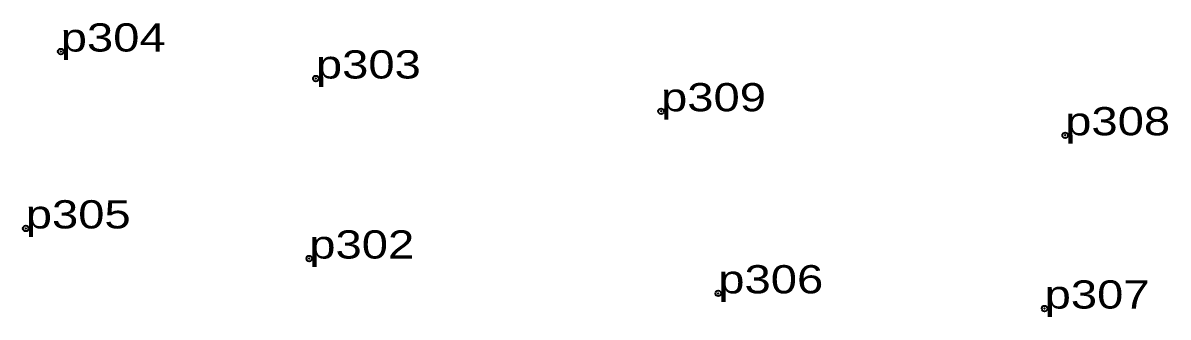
# Model space of a CAD drawing. Header units: metres. Extents: x 536773 to 552158, y 1835340 to 1841061.
# Drawn here: x 548397.9 to 548470.9, y 1838149.7 to 1838168.5 of the extents above; entities that cross this region are included whole.
import ezdxf

# ---------------------------------------------------------------- set-up
doc = ezdxf.new("R2010")
doc.units = ezdxf.units.M
doc.header["$LTSCALE"] = 0.72
doc.header["$PDMODE"] = 32
doc.header["$PDSIZE"] = 0.36
doc.layers.add('12', color=7, linetype='Continuous')
doc.layers.add('7', color=7, linetype='Continuous')

msp = doc.modelspace()

# ---------------------------------------------------------------- linework, layer by layer
at = {"layer": '7'}
for p in [(548400.29, 1838166.68), (548416.56, 1838164.96), (548438.57, 1838162.87), (548464.34, 1838161.34), (548398.06, 1838155.4), (548416.14, 1838153.48), (548442.22, 1838151.26), (548463.03, 1838150.29)]:
    msp.add_point(p, dxfattribs=at)

# ---------------------------------------------------------------- texts
at = {"layer": '12', "width": 1.25}
for s, p in [('p304', (548400.29, 1838166.68)), ('p303', (548416.56, 1838164.96)), ('p309', (548438.57, 1838162.87)), ('p308', (548464.34, 1838161.34)), ('p305', (548398.06, 1838155.4)), ('p302', (548416.14, 1838153.48)), ('p306', (548442.22, 1838151.26)), ('p307', (548463.03, 1838150.29))]:
    msp.add_text(s, height=1.8, dxfattribs=at).set_placement(p)

doc.saveas('drawing.dxf')
